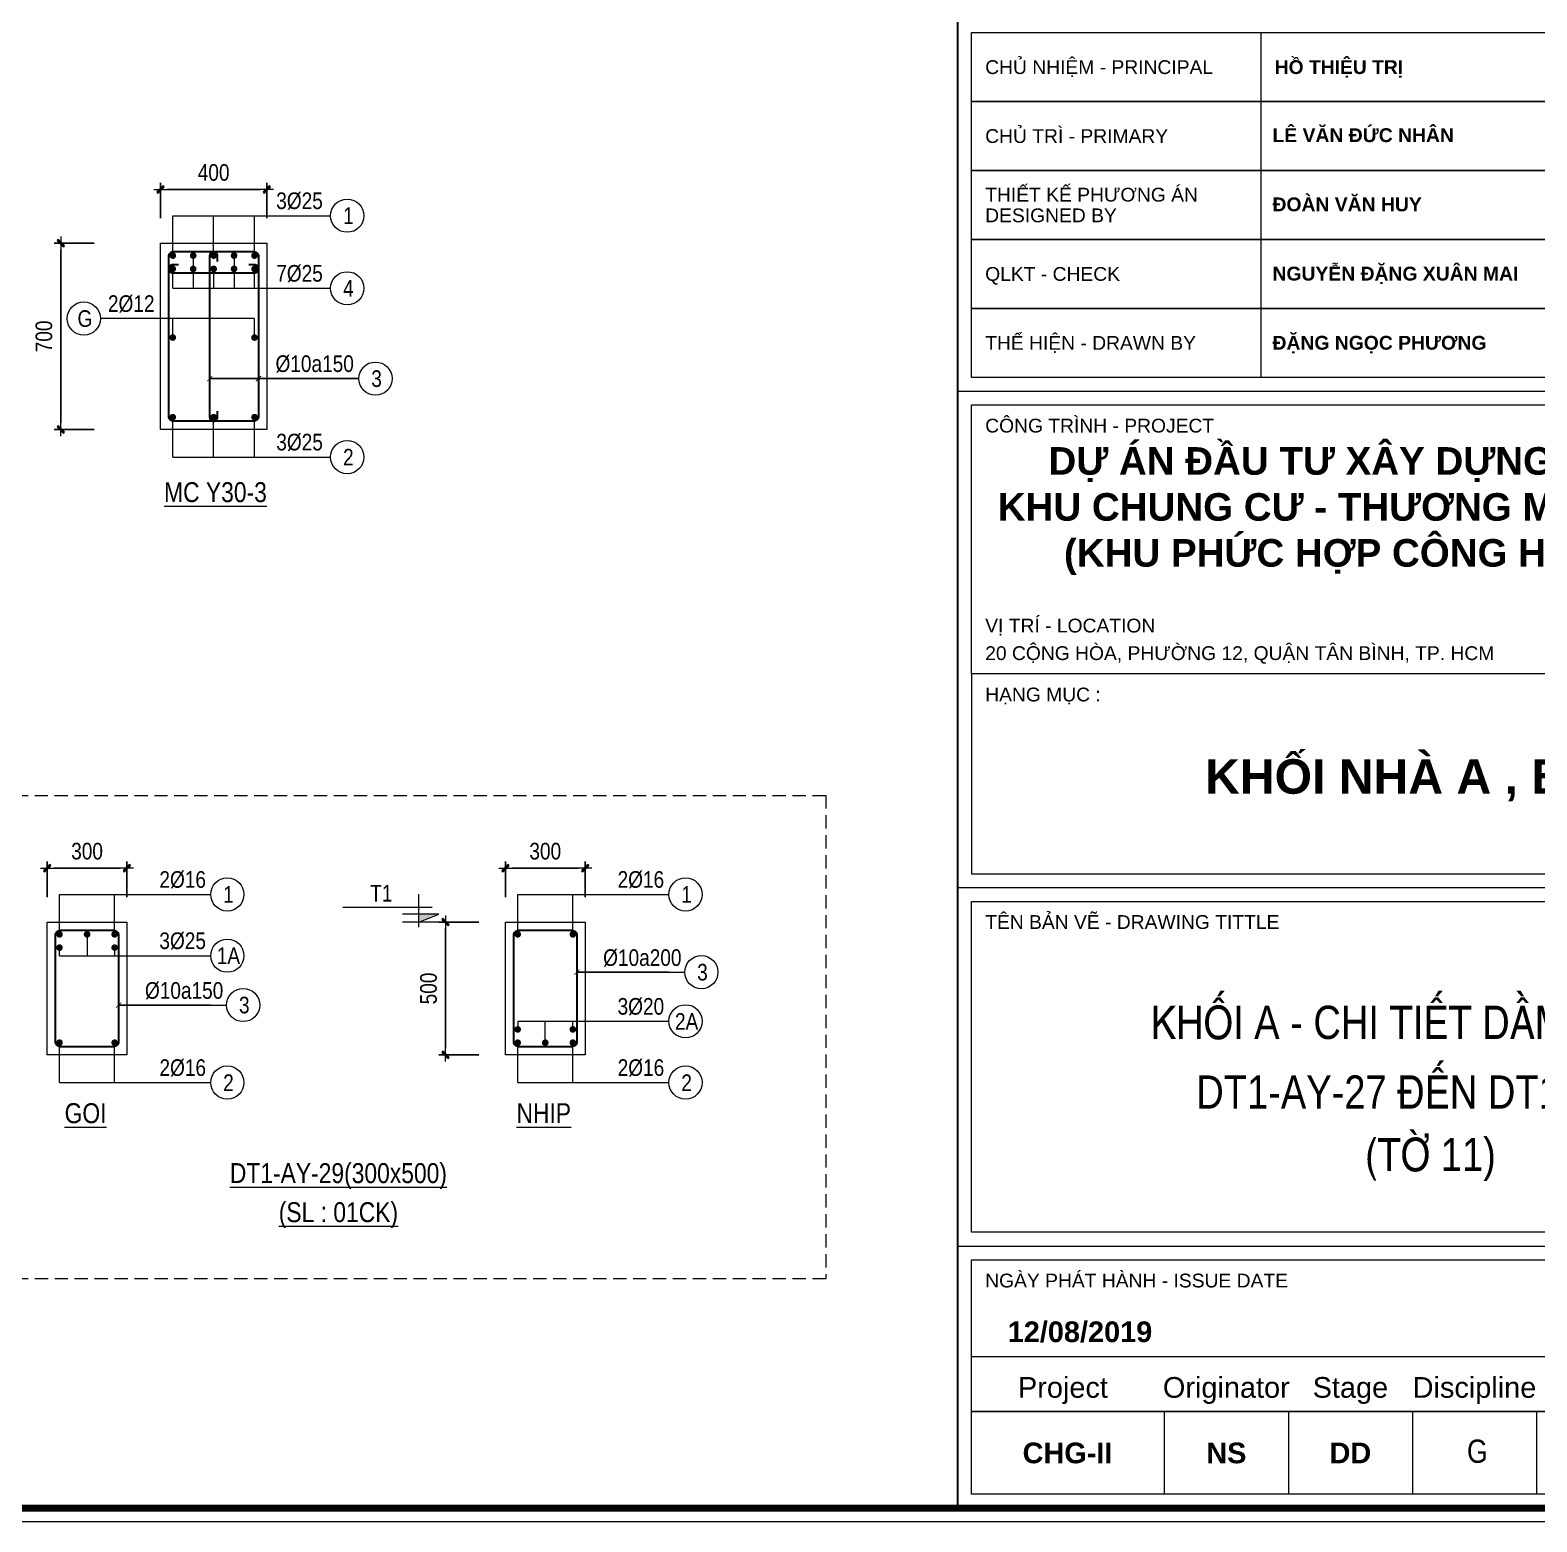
# Model space of a CAD drawing. Header units: millimetres. Extents: x 397144 to 8960116, y 345581 to 674207.
# Drawn here: x 5142397 to 5148064, y 648891 to 654500 of the extents above; entities that cross this region are included whole.
import ezdxf
from ezdxf.enums import TextEntityAlignment as Align
from ezdxf.xclip import XClip

# ---------------------------------------------------------------- set-up
doc = ezdxf.new("R2010")
doc.units = ezdxf.units.MM
doc.header["$XCLIPFRAME"] = 0
doc.header["$PDSIZE"] = -10
doc.linetypes.add('CENTER', pattern=[2, 1.25, -0.25, 0.25, -0.25])
doc.linetypes.add('HIDDEN', pattern=[0.375, 0.25, -0.125])
doc.layers.get('0').update_dxf_attribs({"linetype": 'CONTINUOUS'})
doc.layers.get('Defpoints').update_dxf_attribs({"color": 12, "linetype": 'CONTINUOUS'})
for name, color, linetype, lineweight in [('CDAI', 8, 'CONTINUOUS', 30), ('CHUNHO', 7, 'CENTER', 13), ('CTHEP', 2, 'CONTINUOUS', 50), ('DBAO', 3, 'CONTINUOUS', 20), ('DGIONG', 4, 'CONTINUOUS', 13), ('KTH', 150, 'CONTINUOUS', 5), ('Net khuat', 8, 'HIDDEN', 13), ('STICK', 1, 'CONTINUOUS', 9), ('TEXT', 7, 'CONTINUOUS', 15)]:
    doc.layers.add(name, color=color, linetype=linetype, lineweight=lineweight)
doc.layers.add('HATCH', color=7, linetype='CONTINUOUS', lineweight=5, true_color=0x2491ff)
doc.styles.add('CHG_XX_Khung ten$0$A1 BORDER$0$ARIAL', font='arial.ttf')
doc.styles.add('CHG_XX_Khung ten$0$A1 BORDER$0$Arial - Bold', font='arialbd.ttf', dxfattribs={"height": 2.5})
doc.styles.add('CHG_XX_Khung ten$0$Arial - Bold', font='arialbd.ttf')
doc.styles.add('CHG_XX_Khung ten$0$title block pccc$0$ARIAL', font='arial.ttf')
doc.styles.add('CHG_XX_Khung ten$0$title block pccc$0$Arial - Bold', font='arialbd.ttf', dxfattribs={"height": 2.5})
doc.styles.add('Star-HelCon', font='VHELVCN_0.TTF')
doc.styles.add('TTP-HelCon', font='VHELVCN_0.TTF')
doc.styles.add('VNI-HELVE-CONDENSE', font='VHELVCN_0.TTF')
doc.dimstyles.new('kc-25', dxfattribs={"dimtxt": 62.5, "dimasz": 20, "dimexe": 20, "dimexo": 50, "dimgap": 25, "dimtad": 3, "dimdec": 0, "dimzin": 0, "dimdsep": 46, "dimtxsty": 'VNI-HELVE-CONDENSE', "dimblk": 'DIM', "dimcen": 2.5, "dimclrd": 256, "dimclre": 154, "dimclrt": 7, "dimaunit": 1, "dimadec": 0, "dimazin": 0, "dimtfac": 1, "dimtdec": 0, "dimtix": 1, "dimtmove": 0, "dimatfit": 3, "dimldrblk": 'DOT', "dimfxl": 1, "dimtolj": 1, "dimtzin": 0, "dimarcsym": 0})
doc.dimstyles.new('TTP-25', dxfattribs={"dimscale": 25, "dimtxt": 2.5, "dimasz": 1, "dimexe": 1, "dimexo": 1, "dimgap": 0.09, "dimtad": 0, "dimdec": 4, "dimrnd": 5, "dimzin": 9, "dimdsep": 46, "dimtxsty": 'TTP-HelCon', "dimblk": 'Stick1', "dimcen": 0.09, "dimdle": 1.5, "dimclrd": 256, "dimclre": 256, "dimclrt": 7, "dimadec": 0, "dimazin": 0, "dimtfac": 1, "dimtdec": 4, "dimtmove": 0, "dimatfit": 3, "dimldrblk": '_ArchTick1', "dimfxl": 1, "dimtvp": 1, "dimtolj": 1, "dimtzin": 0, "dimarcsym": 0})

# ---------------------------------------------------------------- blocks, each defined once
blk = doc.blocks.new('Stick1')
at = {"layer": 'STICK'}
h = blk.add_hatch(color=256, dxfattribs=at)
edge = h.paths.add_edge_path()
edge.add_line((0.3, 0.5), (-0.5, -0.3))
edge.add_arc((-0.4, -0.4), 0.141, 135, 315)
edge.add_line((-0.3, -0.5), (0.5, 0.3))
edge.add_arc((0.4, 0.4), 0.141, 315, 495)
blk.add_line((1, 0), (-1, 0), dxfattribs=at)
blk.add_lwpolyline([(0.3, 0.5), (-0.5, -0.3, 1), (-0.3, -0.5), (0.5, 0.3, 1), (0.3, 0.5, 1)], format="xyb", dxfattribs=at)
blk = doc.blocks.new('*D954')
at = {"layer": 'Defpoints', "color": 0, "ltscale": 500, "transparency": 16777216}
for p in [(5142461.6, 651348.5), (5142461.6, 651215.3), (5142761.6, 651215.3)]:
    blk.add_point(p, dxfattribs=at)
at = {"layer": 'KTH', "lineweight": -2, "ltscale": 500, "transparency": 16777216}
for p, q in [((5142461.6, 651240.3), (5142461.6, 651373.5)), ((5142736.6, 651348.5), (5142486.6, 651348.5)), ((5142761.6, 651240.3), (5142761.6, 651373.5))]:
    blk.add_line(p, q, dxfattribs=at)
at = {"layer": 'KTH', "lineweight": -2, "ltscale": 500, "transparency": 16777216, "xscale": 25, "yscale": 25, "zscale": 25, "rotation": 180}
blk.add_blockref('Stick1', (5142461.6, 651348.5), dxfattribs=at)
at = {"layer": 'KTH', "lineweight": -2, "ltscale": 500, "transparency": 16777216, "xscale": 25, "yscale": 25, "zscale": 25}
blk.add_blockref('Stick1', (5142761.6, 651348.5), dxfattribs=at)
at = {"layer": 'KTH', "color": 7, "ltscale": 500, "transparency": 16777216, "insert": (5142611.6, 651412.4), "char_height": 62.5, "attachment_point": 5, "style": 'TTP-HelCon'}
blk.add_mtext('\\A1;300', dxfattribs=at)
blk = doc.blocks.new('_ArchTick1')
at = {"color": 0, "const_width": 3.81}
blk.add_lwpolyline([(-12.7, -12.7), (12.7, 12.7)], dxfattribs=at)
blk = doc.blocks.new('DIM')
h = blk.add_hatch(color=1)
h.paths.add_polyline_path([(0.49, 0.29, 1), (0.29, 0.49), (-0.19, 0), (0.19, 0)])
h.paths.add_polyline_path([(0.19, 0), (-0.19, 0), (-0.49, -0.29, 1), (-0.29, -0.49)])
at = {"color": 9}
for p, q in [((-0.19, 0), (-1.5, 0)), ((0.19, 0), (1.5, 0))]:
    blk.add_line(p, q, dxfattribs=at)
at = {"color": 1}
for p, q in [((-0.49, -0.29), (0.29, 0.49)), ((-0.29, -0.49), (0.49, 0.29)), ((-0.19, 0), (0.19, 0))]:
    blk.add_line(p, q, dxfattribs=at)
blk.add_arc((-0.39, -0.39), 0.138, 135, 315, dxfattribs=at)
blk = doc.blocks.new('*D956')
at = {"layer": 'Defpoints', "color": 0, "ltscale": 500, "transparency": 16777216}
for p in [(5144184.8, 651348.5), (5144184.8, 651215.3), (5144484.8, 651215.3)]:
    blk.add_point(p, dxfattribs=at)
at = {"layer": 'KTH', "lineweight": -2, "ltscale": 500, "transparency": 16777216}
for p, q in [((5144184.8, 651240.3), (5144184.8, 651373.5)), ((5144459.8, 651348.5), (5144209.8, 651348.5)), ((5144484.8, 651240.3), (5144484.8, 651373.5))]:
    blk.add_line(p, q, dxfattribs=at)
at = {"layer": 'KTH', "lineweight": -2, "ltscale": 500, "transparency": 16777216, "xscale": 25, "yscale": 25, "zscale": 25, "rotation": 180}
blk.add_blockref('Stick1', (5144184.8, 651348.5), dxfattribs=at)
at = {"layer": 'KTH', "lineweight": -2, "ltscale": 500, "transparency": 16777216, "xscale": 25, "yscale": 25, "zscale": 25}
blk.add_blockref('Stick1', (5144484.8, 651348.5), dxfattribs=at)
at = {"layer": 'KTH', "color": 7, "ltscale": 500, "transparency": 16777216, "insert": (5144334.8, 651412.4), "char_height": 62.5, "attachment_point": 5, "style": 'TTP-HelCon'}
blk.add_mtext('\\A1;300', dxfattribs=at)
blk = doc.blocks.new('*D957')
at = {"layer": 'Defpoints', "color": 0, "ltscale": 500, "transparency": 16777216}
for p in [(5144109.7, 651146.3), (5143959.9, 650646.3), (5144109.7, 650646.3)]:
    blk.add_point(p, dxfattribs=at)
at = {"layer": 'KTH', "lineweight": -2, "ltscale": 500, "transparency": 16777216}
for p, q in [((5144084.7, 651146.3), (5143934.9, 651146.3)), ((5143959.9, 651121.3), (5143959.9, 650671.3)), ((5144084.7, 650646.3), (5143934.9, 650646.3))]:
    blk.add_line(p, q, dxfattribs=at)
at = {"layer": 'KTH', "lineweight": -2, "ltscale": 500, "transparency": 16777216, "xscale": 25, "yscale": 25, "zscale": 25}
for p, rotation in [((5143959.9, 651146.3), 90), ((5143959.9, 650646.3), 270)]:
    blk.add_blockref('Stick1', p, dxfattribs=dict(at, rotation=rotation))
at = {"layer": 'KTH', "color": 7, "ltscale": 500, "transparency": 16777216, "insert": (5143896, 650896.3), "char_height": 62.5, "attachment_point": 5, "rotation": 90, "style": 'TTP-HelCon'}
blk.add_mtext('\\A1;500', dxfattribs=at)
blk = doc.blocks.new('CODE')
at = {"layer": 'DBAO'}
for p, q in [((-62.5, -20), (-62.5, 105)), ((-62.5, 0), (-137.5, 30)), ((-137.5, 30), (0, 30)), ((-137.5, 0), (0, 0)), ((-112.5, 55), (223.6, 55))]:
    blk.add_line(p, q, dxfattribs=at)
at = {"layer": 'HATCH', "color": 1}
blk.add_solid([(-62.5, 0), (-137.5, 30), (-62.5, 30)], dxfattribs=at)
blk = doc.blocks.new('*D1223')
at = {"layer": 'Defpoints', "color": 0, "ltscale": 500, "transparency": 16777216}
for p in [(5142887.6, 653900.6), (5142887.6, 653767.4), (5143287.6, 653767.4)]:
    blk.add_point(p, dxfattribs=at)
at = {"layer": 'KTH', "lineweight": -2, "ltscale": 500, "transparency": 16777216}
for p, q in [((5142887.6, 653792.4), (5142887.6, 653925.6)), ((5143287.6, 653792.4), (5143287.6, 653925.6)), ((5143262.6, 653900.6), (5142912.6, 653900.6))]:
    blk.add_line(p, q, dxfattribs=at)
at = {"layer": 'KTH', "lineweight": -2, "ltscale": 500, "transparency": 16777216, "xscale": 25, "yscale": 25, "zscale": 25, "rotation": 180}
blk.add_blockref('Stick1', (5142887.6, 653900.6), dxfattribs=at)
at = {"layer": 'KTH', "lineweight": -2, "ltscale": 500, "transparency": 16777216, "xscale": 25, "yscale": 25, "zscale": 25}
blk.add_blockref('Stick1', (5143287.6, 653900.6), dxfattribs=at)
at = {"layer": 'KTH', "color": 7, "ltscale": 500, "transparency": 16777216, "insert": (5143087.6, 653964.5), "char_height": 62.5, "attachment_point": 5, "style": 'TTP-HelCon'}
blk.add_mtext('\\A1;400', dxfattribs=at)
blk = doc.blocks.new('*D1224')
at = {"layer": 'Defpoints', "color": 0, "ltscale": 500, "transparency": 16777216}
for p in [(5142663.2, 653698.4), (5142513.3, 652998.4), (5142663.2, 652998.4)]:
    blk.add_point(p, dxfattribs=at)
at = {"layer": 'KTH', "lineweight": -2, "ltscale": 500, "transparency": 16777216}
for p, q in [((5142638.2, 653698.4), (5142488.3, 653698.4)), ((5142513.3, 653673.4), (5142513.3, 653023.4)), ((5142638.2, 652998.4), (5142488.3, 652998.4))]:
    blk.add_line(p, q, dxfattribs=at)
at = {"layer": 'KTH', "lineweight": -2, "ltscale": 500, "transparency": 16777216, "xscale": 25, "yscale": 25, "zscale": 25}
for p, rotation in [((5142513.3, 653698.4), 90), ((5142513.3, 652998.4), 270)]:
    blk.add_blockref('Stick1', p, dxfattribs=dict(at, rotation=rotation))
at = {"layer": 'KTH', "color": 7, "ltscale": 500, "transparency": 16777216, "insert": (5142449.5, 653348.4), "char_height": 62.5, "attachment_point": 5, "rotation": 90, "style": 'TTP-HelCon'}
blk.add_mtext('\\A1;700', dxfattribs=at)
blk = doc.blocks.new('CHG_XX_Khung ten')
for p, q in [((687, 577), (687, 17)), ((687, 179), (824, 179)), ((687, 107), (824, 107)), ((687, 55), (824, 55))]:
    blk.add_line(p, q)
at = {"color": 9, "linetype": 'Continuous'}
blk.add_line((731, 231), (731, 181), dxfattribs=at)
at = {"linetype": 'Continuous'}
for p, q in [((689, 39), (822, 39)), ((716.98, 31), (716.98, 19)), ((734.98, 31), (734.98, 19)), ((752.98, 31), (752.98, 19)), ((770.98, 31), (770.98, 19))]:
    blk.add_line(p, q, dxfattribs=at)
blk.add_lwpolyline([(15, 579), (826, 579), (826, 15), (15, 15)], close=True)
at = {"color": 4, "linetype": 'Continuous', "const_width": 1}
blk.add_lwpolyline([(17, 577), (824, 577), (824, 17), (17, 17)], close=True, dxfattribs=at)
at = {"color": 9, "linetype": 'Continuous'}
for points in [[(822, 221), (689, 221), (689, 231), (822, 231)], [(822, 211), (689, 211), (689, 221), (822, 221)], [(822, 201), (689, 201), (689, 211), (822, 211)], [(822, 191), (689, 191), (689, 201), (822, 201)], [(822, 181), (689, 181), (689, 191), (822, 191)]]:
    blk.add_lwpolyline(points, close=True, dxfattribs=at)
blk.add_lwpolyline([(822, 211), (689, 211), (822, 211)], dxfattribs=at)
at = {"linetype": 'Continuous'}
for points in [[(689, 177), (822, 177), (822, 138), (689, 138)], [(689, 109), (822, 109), (822, 138), (689, 138)], [(689, 105), (822, 105), (822, 57), (689, 57)], [(689, 53), (822, 53), (822, 31), (689, 31)], [(822, 19), (689, 19), (689, 31), (822, 31)]]:
    blk.add_lwpolyline(points, close=True, dxfattribs=at)
for s, height, style, p in [('CHỦ NHIỆM - PRINCIPAL', 2, 'CHG_XX_Khung ten$0$title block pccc$0$ARIAL', (691, 226)), ('HỒ THIỆU TRỊ', 2, 'CHG_XX_Khung ten$0$title block pccc$0$Arial - Bold', (733, 226)), ('CHỦ TRÌ - PRIMARY', 2, 'CHG_XX_Khung ten$0$title block pccc$0$ARIAL', (691, 216)), ('LÊ VĂN ĐỨC NHÂN', 2.0073, 'CHG_XX_Khung ten$0$Arial - Bold', (732.68, 216.13)), ('THIẾT KẾ PHƯƠNG ÁN', 2, 'CHG_XX_Khung ten$0$title block pccc$0$ARIAL', (691, 207.5)), ('ĐOÀN VĂN HUY', 2.0073, 'CHG_XX_Khung ten$0$Arial - Bold', (732.68, 206.09)), ('DESIGNED BY', 2, 'CHG_XX_Khung ten$0$title block pccc$0$ARIAL', (691, 204.5)), ('QLKT - CHECK', 2, 'CHG_XX_Khung ten$0$title block pccc$0$ARIAL', (691, 196)), ('NGUYỄN ĐẶNG XUÂN MAI', 2.0073, 'CHG_XX_Khung ten$0$Arial - Bold', (732.68, 196.05)), ('THỂ HIỆN - DRAWN BY', 2, 'CHG_XX_Khung ten$0$title block pccc$0$ARIAL', (691, 186)), ('ĐẶNG NGỌC PHƯƠNG', 2.0073, 'CHG_XX_Khung ten$0$Arial - Bold', (732.68, 186.02)), ('CÔNG TRÌNH - PROJECT', 2, 'CHG_XX_Khung ten$0$A1 BORDER$0$ARIAL', (691, 174)), ('VỊ TRÍ - LOCATION', 2, 'CHG_XX_Khung ten$0$A1 BORDER$0$ARIAL', (691, 145)), ('20 CỘNG HÒA, PHƯỜNG 12, QUẬN TÂN BÌNH, TP. HCM', 2, 'CHG_XX_Khung ten$0$A1 BORDER$0$ARIAL', (691, 141)), ('HẠNG MỤC :', 2, 'CHG_XX_Khung ten$0$A1 BORDER$0$ARIAL', (691, 135)), ('TÊN BẢN VẼ - DRAWING TITTLE', 2, 'CHG_XX_Khung ten$0$A1 BORDER$0$ARIAL', (691, 102)), ('NGÀY PHÁT HÀNH - ISSUE DATE', 2, 'CHG_XX_Khung ten$0$A1 BORDER$0$ARIAL', (691, 50))]:
    blk.add_text(s, height=height, dxfattribs=dict(style=style)).set_placement(p, align=Align.MIDDLE_LEFT)
for s, style, p in [('12/08/2019', 'CHG_XX_Khung ten$0$A1 BORDER$0$Arial - Bold', (704.75, 42.57)), ('Project', 'CHG_XX_Khung ten$0$A1 BORDER$0$ARIAL', (702.28, 34.5)), ('Originator', 'CHG_XX_Khung ten$0$A1 BORDER$0$ARIAL', (725.98, 34.5)), ('Stage', 'CHG_XX_Khung ten$0$A1 BORDER$0$ARIAL', (743.98, 34.5)), ('Discipline', 'CHG_XX_Khung ten$0$A1 BORDER$0$ARIAL', (761.98, 34.5)), ('CHG-II', 'CHG_XX_Khung ten$0$A1 BORDER$0$Arial - Bold', (702.94, 25)), ('NS', 'CHG_XX_Khung ten$0$A1 BORDER$0$Arial - Bold', (725.98, 25)), ('DD', 'CHG_XX_Khung ten$0$A1 BORDER$0$Arial - Bold', (743.98, 25))]:
    blk.add_text(s, height=3, dxfattribs=dict(style=style)).set_placement(p, align=Align.MIDDLE_CENTER)
at = {"attachment_point": 2, "style": 'CHG_XX_Khung ten$0$A1 BORDER$0$Arial - Bold'}
for s, insert, char_height, width in [('DỰ ÁN ĐẦU TƯ XÂY DỰNG KINH DOANH\\PKHU CHUNG CƯ - THƯƠNG MẠI - VĂN PHÒNG\\P(KHU PHỨC HỢP CÔNG HÒA GARDEN)', (755.4, 170.88), 4, 159.8745), ('KHỐI NHÀ A , B , C', (754.52, 125.61), 5, 104.1229)]:
    blk.add_mtext(s, dxfattribs=dict(at, insert=insert, char_height=char_height, width=width))
blk = doc.blocks.new('Y-37')
at = {"layer": 'CTHEP'}
blk.add_line((1119.46907, 681.17417), (49858.11137, 681.13827), dxfattribs=at)
for points in [[(49989.46907, 361.93876), (49989.46907, 990.12597), (171.95451, 990.1847)], [(172.63649, 368.18914), (10138.47515, 368.18041), (10718.3369, 368.1785), (17169.46907, 368.15021), (17743.51458, 368.14833), (49905.53617, 368.12618), (49905.53617, 891.00169)]]:
    blk.add_lwpolyline(points, dxfattribs=at)
at = {"layer": 'Net khuat', "ltscale": 200}
blk.add_lwpolyline([(1769.46647, 329.18456), (1769.46647, 799.18779), (50019.46907, 799.18779)], dxfattribs=at)

msp = doc.modelspace()

# ---------------------------------------------------------------- linework, layer by layer
at = {"layer": 'CDAI', "ltscale": 0.8}
msp.add_lwpolyline([(5128516.01276, 663460.45642), (5145885.61818, 663460.45642), (5145885.61818, 648942.57726), (5128516.01276, 648942.57726)], close=True, dxfattribs=at)
msp.add_lwpolyline([(5128516.01276, 663460.45642), (5145885.61818, 663460.45642), (5145885.61818, 648942.57726), (5128516.01276, 648942.57726)], close=True, dxfattribs=at)
msp.add_lwpolyline([(5128516.01276, 663460.45642), (5145885.61818, 663460.45642), (5145885.61818, 648942.57726), (5128516.01276, 648942.57726)], close=True, dxfattribs=at)
msp.add_lwpolyline([(5128516.01276, 663460.45642), (5145885.61818, 663460.45642), (5145885.61818, 648942.57726), (5128516.01276, 648942.57726)], close=True, dxfattribs=at)
msp.add_lwpolyline([(5128516.01276, 663460.45642), (5145885.61818, 663460.45642), (5145885.61818, 648942.57726), (5128516.01276, 648942.57726)], close=True, dxfattribs=at)
at = {"layer": 'CDAI'}
for points in [[(5142937.59901, 653667.12881), (5143237.59901, 653667.12881, -0.4142135624), (5143256.34901, 653648.37881), (5143256.34901, 653048.37881, -0.4142135624), (5143237.59901, 653029.62881), (5142937.59901, 653029.62881, -0.4142135624), (5142918.84901, 653048.37881), (5142918.84901, 653648.37881, -0.4142135624)], [(5142511.63147, 651115.02618), (5142711.63147, 651115.02618, -0.4142135624), (5142730.38147, 651096.27618), (5142730.38147, 650696.27618, -0.4142135624), (5142711.63147, 650677.52618), (5142511.63147, 650677.52618, -0.4142135624), (5142492.88147, 650696.27618), (5142492.88147, 651096.27618, -0.4142135624)], [(5144234.84081, 651115.02618), (5144434.84081, 651115.02618, -0.4142135624), (5144453.59081, 651096.27618), (5144453.59081, 650696.27618, -0.4142135624), (5144434.84081, 650677.52618), (5144234.84081, 650677.52618, -0.4142135624), (5144216.09081, 650696.27618), (5144216.09081, 651096.27618, -0.4142135624)]]:
    msp.add_lwpolyline(points, format="xyb", close=True, dxfattribs=at)
for points in [[(5143102.59901, 653630.20882), (5143102.59901, 653652.12881, 0.4142135624), (5143087.59901, 653667.12881), (5143087.59901, 653667.12881, 0.4142135624), (5143072.59901, 653652.12881), (5143072.59901, 653044.62881, 0.4142135624), (5143087.59901, 653029.62881), (5143087.59901, 653029.62881, 0.4142135624), (5143102.59901, 653044.62881), (5143102.59901, 653066.5488)], [(5142955.769, 653617.12881), (5142933.84901, 653617.12881, 0.4142135624), (5142918.84901, 653602.12881), (5142918.84901, 653602.12881, 0.4142135624), (5142933.84901, 653587.12881), (5143241.34901, 653587.12881, 0.4142135624), (5143256.34901, 653602.12881), (5143256.34901, 653602.12881, 0.4142135624), (5143241.34901, 653617.12881), (5143219.42902, 653617.12881)]]:
    msp.add_lwpolyline(points, format="xyb", dxfattribs=at)
at = {"layer": 'CTHEP', "const_width": 12.5}
for points in [[(5142927.59901, 653652.12881, 1), (5142940.09901, 653652.12881, 1)], [(5143004.47401, 653652.12881, 1), (5143016.97401, 653652.12881, 1)], [(5143081.34901, 653652.12881, 1), (5143093.84901, 653652.12881, 1)], [(5143158.22401, 653652.12881, 1), (5143170.72401, 653652.12881, 1)], [(5143235.09901, 653652.12881, 1), (5143247.59901, 653652.12881, 1)], [(5142927.59901, 653602.12881, 1), (5142940.09901, 653602.12881, 1)], [(5143004.47401, 653602.12881, 1), (5143016.97401, 653602.12881, 1)], [(5143081.34901, 653602.12881, 1), (5143093.84901, 653602.12881, 1)], [(5143158.22401, 653602.12881, 1), (5143170.72401, 653602.12881, 1)], [(5143235.09901, 653602.12881, 1), (5143247.59901, 653602.12881, 1)], [(5142940.09901, 653343.97186, -1), (5142927.59901, 653343.97186, -1)], [(5143247.59901, 653343.97186, -1), (5143235.09901, 653343.97186, -1)], [(5142927.59901, 653044.62881, 1), (5142940.09901, 653044.62881, 1)], [(5143081.34901, 653044.62881, 1), (5143093.84901, 653044.62881, 1)], [(5143235.09901, 653044.62881, 1), (5143247.59901, 653044.62881, 1)], [(5142501.63147, 651100.02618, 1), (5142514.13147, 651100.02618, 1)], [(5142605.38147, 651100.02618, 1), (5142617.88147, 651100.02618, 1)], [(5142709.13147, 651100.02618, 1), (5142721.63147, 651100.02618, 1)], [(5144224.84081, 651100.02618, 1), (5144237.34081, 651100.02618, 1)], [(5144432.34081, 651100.02618, 1), (5144444.84081, 651100.02618, 1)], [(5142501.63147, 651050.02618, 1), (5142514.13147, 651050.02618, 1)], [(5142709.13147, 651050.02618, 1), (5142721.63147, 651050.02618, 1)], [(5144224.84081, 650742.52618, -1), (5144237.34081, 650742.52618, -1)], [(5144432.34081, 650742.52618, -1), (5144444.84081, 650742.52618, -1)], [(5142501.63147, 650692.52618, 1), (5142514.13147, 650692.52618, 1)], [(5142709.13147, 650692.52618, 1), (5142721.63147, 650692.52618, 1)], [(5144224.84081, 650692.52618, 1), (5144237.34081, 650692.52618, 1)], [(5144328.59081, 650692.52618, -1), (5144341.09081, 650692.52618, -1)], [(5144432.34081, 650692.52618, 1), (5144444.84081, 650692.52618, 1)]]:
    msp.add_lwpolyline(points, format="xyb", close=True, dxfattribs=at)
at = {"layer": 'DBAO', "flags": 128}
for points in [[(5142887.59901, 653698.37881), (5143287.59901, 653698.37881)], [(5143287.59901, 653698.37881), (5143287.59901, 652998.37881), (5142887.59901, 652998.37881), (5142887.59901, 653698.37881)], [(5142761.63147, 651146.27618), (5142761.63147, 650646.27618), (5142461.63147, 650646.27618), (5142461.63147, 651146.27618)], [(5142461.63147, 651146.27618), (5142761.63147, 651146.27618)], [(5144484.84081, 651146.27618), (5144484.84081, 650646.27618), (5144184.84081, 650646.27618), (5144184.84081, 651146.27618)], [(5144184.84081, 651146.27618), (5144484.84081, 651146.27618)]]:
    msp.add_lwpolyline(points, dxfattribs=at)
at = {"layer": 'DGIONG'}
for p, q in [((5142933.84901, 653652.12881), (5142933.84901, 653802.12881)), ((5142933.84901, 653802.12881), (5143527.59901, 653802.12881)), ((5143087.59901, 653652.12881), (5143087.59901, 653802.12881)), ((5143241.34901, 653652.12881), (5143241.34901, 653802.12881)), ((5143010.72401, 653652.12881), (5143010.72401, 653529.20805)), ((5143164.47401, 653652.12881), (5143164.47401, 653529.20805)), ((5142933.84901, 653529.20805), (5142933.84901, 653602.12881)), ((5143087.59901, 653602.12881), (5143087.59901, 653529.20805)), ((5143241.34901, 653529.20805), (5143241.34901, 653602.12881)), ((5142933.84901, 653529.20805), (5143527.59901, 653529.20805)), ((5143241.34901, 653415.35365), (5142661.80149, 653415.35365)), ((5142933.84901, 653343.97186), (5142933.84901, 653415.35365)), ((5143241.34901, 653343.97186), (5143241.34901, 653415.35365)), ((5142933.84901, 652894.62881), (5142933.84901, 653044.62881)), ((5143087.59901, 652894.62881), (5143087.59901, 653044.62881)), ((5143241.34901, 652894.62881), (5143241.34901, 653044.62881)), ((5142933.84901, 652894.62881), (5143527.59901, 652894.62881)), ((5142507.88147, 651100.02618), (5142507.88147, 651250.02618)), ((5142507.88147, 651250.02618), (5143076.63147, 651250.02618)), ((5142715.38147, 651100.02618), (5142715.38147, 651250.02618)), ((5144231.09081, 651100.02618), (5144231.09081, 651250.02618)), ((5144231.09081, 651250.02618), (5144799.84081, 651250.02618)), ((5144438.59081, 651100.02618), (5144438.59081, 651250.02618)), ((5142611.63147, 651100.02618), (5142611.63147, 651019.66466)), ((5142507.88147, 651019.66466), (5142507.88147, 651050.02618)), ((5142715.38147, 651050.02618), (5142715.38147, 651019.66466)), ((5142507.88147, 651019.66466), (5143076.63147, 651019.66466)), ((5144453.59081, 650957.66687), (5144859.34081, 650957.66687)), ((5142730.38147, 650834.11485), (5143136.13147, 650834.11485)), ((5144231.09081, 650772.8877), (5144799.84081, 650772.8877)), ((5144231.09081, 650772.8877), (5144231.09081, 650742.52618)), ((5144334.84081, 650692.52618), (5144334.84081, 650772.8877)), ((5144438.59081, 650742.52618), (5144438.59081, 650772.8877)), ((5142507.88147, 650542.52618), (5142507.88147, 650692.52618)), ((5142715.38147, 650542.52618), (5142715.38147, 650692.52618)), ((5144231.09081, 650542.52618), (5144231.09081, 650692.52618)), ((5144438.59081, 650542.52618), (5144438.59081, 650692.52618)), ((5142507.88147, 650542.52618), (5143076.63147, 650542.52618)), ((5144231.09081, 650542.52618), (5144799.84081, 650542.52618))]:
    msp.add_line(p, q, dxfattribs=at)
for centre in [(5143590.09901, 653802.12881), (5143590.09901, 653529.20805), (5142599.30149, 653415.35365), (5143696.21903, 653189.4771), (5143590.09901, 652894.62881), (5143139.13147, 651250.02618), (5144862.34081, 651250.02618), (5143139.13147, 651019.66466), (5144921.84081, 650957.66687), (5143198.63147, 650834.11485), (5144862.34081, 650772.8877), (5143139.13147, 650542.52618), (5144862.34081, 650542.52618)]:
    msp.add_circle(centre, 62.5, dxfattribs=at)
at = {"layer": 'Net khuat', "ltscale": 200}
msp.add_lwpolyline([(5141739.61222, 651622.57758), (5145389.7928, 651622.57758), (5145389.7928, 649804.28543), (5141739.61222, 649804.28543)], close=True, dxfattribs=at)

# ---------------------------------------------------------------- block references
at = {"layer": 'KTH'}
ref = msp.add_blockref('Y-37', (5137094.081, 651940.68971), dxfattribs=at)
XClip(ref).set_block_clipping_path([(35486.8958581146, -716.7314408382), (50818.7627240922, 1753.9929457151)])
at = {"layer": 'KTH', "linetype": 'Continuous', "xscale": -1}
msp.add_blockref('CODE', (5143797.35425, 651146.27618), dxfattribs=at)

# ---------------------------------------------------------------- texts
at = {"layer": 'CHUNHO', "style": 'Star-HelCon'}
msp.add_text('G', height=87.5, dxfattribs=at).set_placement((5147840.30215, 649112.76031), align=Align.CENTER)
at = {"layer": 'TEXT', "style": 'TTP-HelCon'}
for s, p in [('3Þ25', (5143323.05734, 653827.12881)), ('7Þ25', (5143323.05734, 653554.20805)), ('2Þ12', (5142690.09316, 653440.35365)), ('Þ10a150', (5143320.28322, 653214.4771)), ('3Þ25', (5143323.32268, 652919.62881))]:
    msp.add_text(s, height=62.5, dxfattribs=at).set_placement(p)
at = {"layer": 'TEXT', "style": 'Star-HelCon'}
for s, p in [('1', (5143594.26567, 653802.12881)), ('4', (5143594.26567, 653529.20805)), ('G', (5142603.46816, 653415.35365)), ('3', (5143700.3857, 653189.4771)), ('2', (5143594.26567, 652894.62881)), ('1', (5143143.29813, 651250.02618)), ('1', (5144866.50747, 651250.02618)), ('1A', (5143143.29813, 651019.66466)), ('3', (5144926.00747, 650957.66687)), ('3', (5143202.79813, 650834.11485)), ('2A', (5144866.50747, 650772.8877)), ('2', (5143143.29813, 650542.52618)), ('2', (5144866.50747, 650542.52618))]:
    msp.add_text(s, height=62.5, dxfattribs=at).set_placement(p, align=Align.MIDDLE)
at = {"layer": 'TEXT', "style": 'TTP-HelCon'}
for s, height, p in [('%%UMC Y30-3', 75, (5143094.48066, 652725.08527)), ('2Þ16', 62.5, (5142971.13147, 651275.02618)), ('2Þ16', 62.5, (5144694.34081, 651275.02618)), ('3Þ25', 62.5, (5142971.13147, 651044.66466)), ('Þ10a200', 62.5, (5144699.84081, 650981.16687)), ('Þ10a150', 62.5, (5142976.63147, 650857.61485)), ('3Þ20', 62.5, (5144694.34081, 650797.8877)), ('2Þ16', 62.5, (5142971.39681, 650567.52618)), ('2Þ16', 62.5, (5144694.60615, 650567.52618)), ('%%UGOI', 75, (5142605.90512, 650389.97371)), ('%%UNHIP', 75, (5144329.11446, 650389.97371)), ('%%UDT1-AY-29(300x500)', 75, (5143556.88183, 650164.60586)), ('%%U(SL : 01CK)', 75, (5143556.88183, 650017.71126))]:
    msp.add_text(s, height=height, dxfattribs=at).set_placement(p, align=Align.CENTER)
msp.add_text('T1    ', height=62.5, dxfattribs=at).set_placement((5143839.62092, 651223.27117), align=Align.RIGHT)

# ---------------------------------------------------------------- dimensions: what is measured, and where the dimension line sits
at = {"layer": 'KTH', "ltscale": 500}
for base, p1, p2, picture, middle in [((5142887.59901, 653900.62881), (5143287.59901, 653767.39076), (5142887.59901, 653767.39076), '*D1223', (5143087.59901, 653964.46214)), ((5142461.63147, 651348.52618), (5142761.63147, 651215.28812), (5142461.63147, 651215.28812), '*D954', (5142611.63147, 651412.35951)), ((5144184.84081, 651348.52618), (5144484.84081, 651215.28812), (5144184.84081, 651215.28812), '*D956', (5144334.84081, 651412.35951))]:
    dim = msp.add_linear_dim(base=base, p1=p1, p2=p2, dimstyle='TTP-25', override={"dimtxsty": 'TTP-HelCon'}, dxfattribs=at)
    dim.commit()
    dim.dimension.update_dxf_attribs({"geometry": picture, "text_midpoint": middle})
for base, p1, p2, picture, middle in [((5142513.33862, 652998.37881), (5142663.17143, 653698.37881), (5142663.17143, 652998.37881), '*D1224', (5142449.50528, 653348.37881)), ((5143959.85425, 650646.27618), (5144109.68706, 651146.27618), (5144109.68706, 650646.27618), '*D957', (5143896.02092, 650896.27618))]:
    dim = msp.add_linear_dim(base=base, p1=p1, p2=p2, angle=90, dimstyle='TTP-25', override={"dimtxsty": 'TTP-HelCon'}, dxfattribs=at)
    dim.commit()
    dim.dimension.update_dxf_attribs({"geometry": picture, "text_midpoint": middle})

# ---------------------------------------------------------------- leaders
at = {"layer": 'DGIONG'}
for points in [[(5143072.59901, 653189.4771), (5143449.96903, 653189.4771)], [(5143256.34901, 653189.4771), (5143633.71903, 653189.4771)], [(5144453.59081, 650957.66687), (5144799.52126, 650957.66687)], [(5142730.38147, 650834.11485), (5143076.31192, 650834.11485)]]:
    msp.add_leader(points, dimstyle='kc-25', override={"dimtad": 0, "dimldrblk": 'ArchTick', "dimfxl": 100, "dimarcsym": 1}, dxfattribs=at)

# ---------------------------------------------------------------- next in the draw order: block references
at = {"layer": 'KTH', "ltscale": 0.8, "xscale": 25.92478421702978, "yscale": 25.92478421702978, "zscale": 25.92478421702978}
msp.add_blockref('CHG_XX_Khung ten', (5128075.29142, 648501.85593), dxfattribs=at)

# ---------------------------------------------------------------- next in the draw order: texts
at = {"layer": 'CHUNHO', "style": 'Star-HelCon'}
for s, p in [('KHOÁI A - CHI TIEÁT DAÀM TAÀNG 1', (5147671.97921, 650706.40923)), ('DT1-AY-27 ÑEÁN DT1-AY-30', (5147689.56608, 650444.48925)), ('(TÔØ 11)', (5147663.47836, 650209.71378))]:
    msp.add_text(s, height=125, dxfattribs=at).set_placement(p, align=Align.CENTER)

doc.saveas('drawing.dxf')
